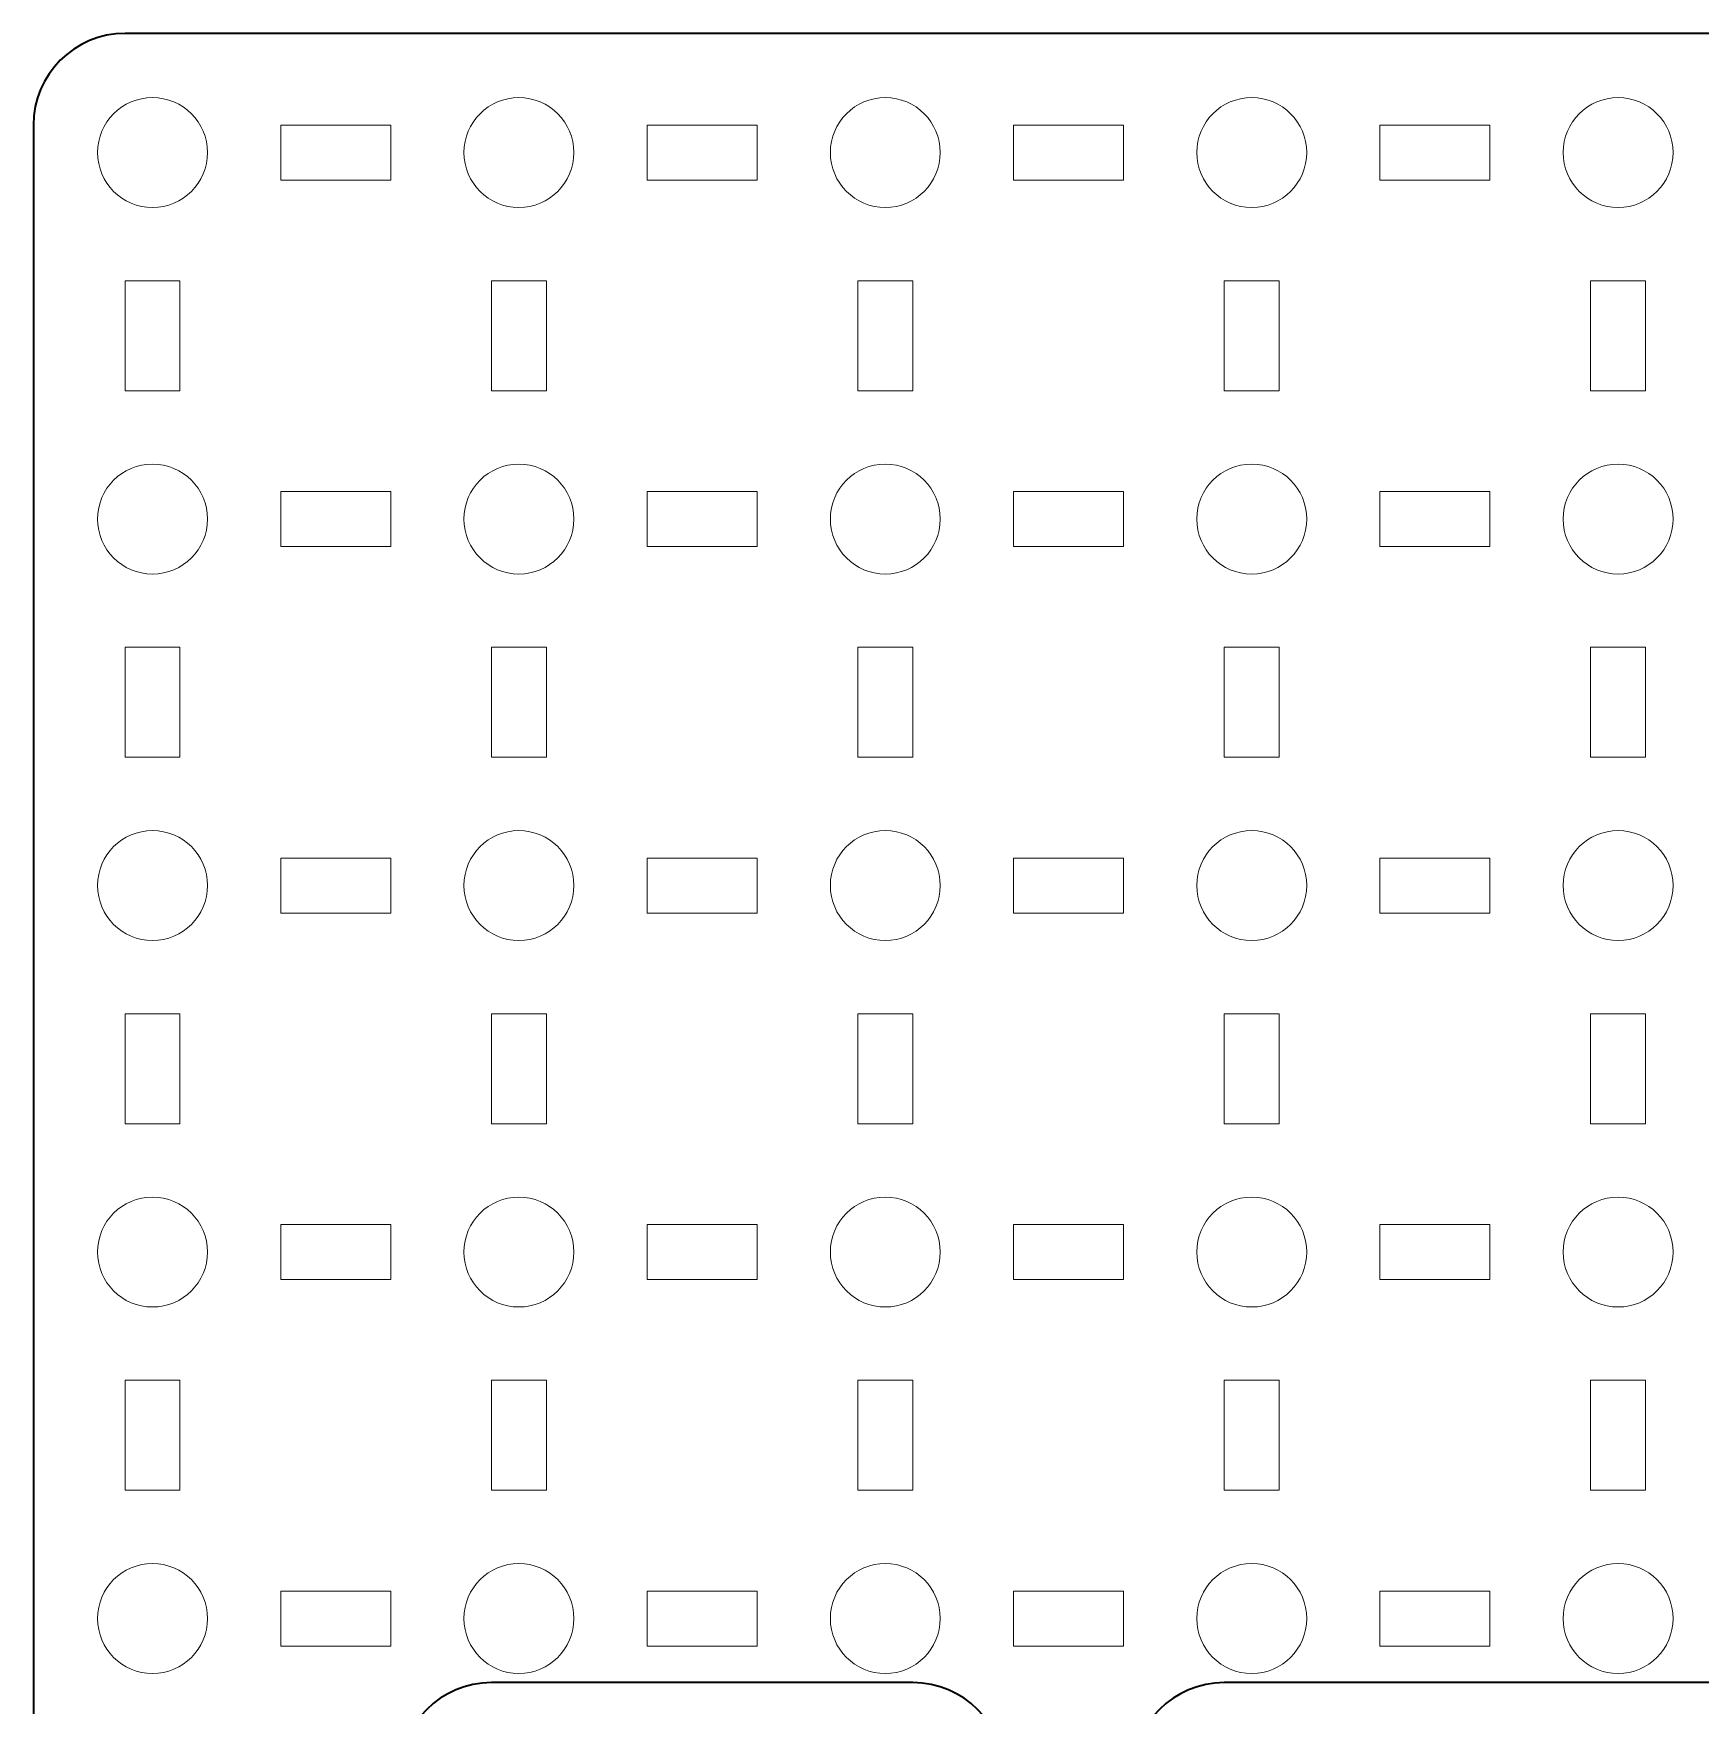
# Model space of a CAD drawing. Header units: centimetres. Extents: x -40 to 171, y -20 to 141.
# Drawn here: x -1.15 to 7.95, y 72.68 to 81.8 of the extents above; entities that cross this region are included whole.
import ezdxf

# ---------------------------------------------------------------- set-up
doc = ezdxf.new("R2010")
doc.units = ezdxf.units.CM
doc.header["$MEASUREMENT"] = 0
doc.layers.add('Layer 1', color=7, linetype='Continuous')

msp = doc.modelspace()

# ---------------------------------------------------------------- linework, layer by layer
at = {"layer": 'Layer 1', "color": 250, "lineweight": 35}
for points in [[(17.65, 54.5), (17.65, 54.5), (-0.65, 54.5), (-0.65, 54.5), (-0.65, 54.5), (-0.92609, 54.5), (-1.15, 54.72391), (-1.15, 55), (-1.15, 55), (-1.15, 55), (-1.15, 81.3), (-1.15, 81.3), (-1.15, 81.3), (-1.15, 81.57609), (-0.92609, 81.8), (-0.65, 81.8), (-0.65, 81.8), (-0.65, 81.8), (17.65, 81.8), (17.65, 81.8), (17.65, 81.8), (17.92609, 81.8), (18.15, 81.57609), (18.15, 81.3), (18.15, 81.3), (18.15, 81.3), (18.15, 55), (18.15, 55), (18.15, 55), (18.15, 54.72391), (17.92609, 54.5), (17.65, 54.5)], [(3.65, 57.5), (3.65, 57.5), (1.35, 57.5), (1.35, 57.5), (1.35, 57.5), (1.07391, 57.5), (0.85, 57.72391), (0.85, 58), (0.85, 58), (0.85, 58), (0.85, 72.3), (0.85, 72.3), (0.85, 72.3), (0.85, 72.57609), (1.07391, 72.8), (1.35, 72.8), (1.35, 72.8), (1.35, 72.8), (3.65, 72.8), (3.65, 72.8), (3.65, 72.8), (3.92609, 72.8), (4.15, 72.57609), (4.15, 72.3), (4.15, 72.3), (4.15, 72.3), (4.15, 58), (4.15, 58), (4.15, 58), (4.15, 57.72391), (3.92609, 57.5), (3.65, 57.5)], [(11.65, 57.5), (11.65, 57.5), (5.35, 57.5), (5.35, 57.5), (5.35, 57.5), (5.07391, 57.5), (4.85, 57.72391), (4.85, 58), (4.85, 58), (4.85, 58), (4.85, 72.3), (4.85, 72.3), (4.85, 72.3), (4.85, 72.57609), (5.07391, 72.8), (5.35, 72.8), (5.35, 72.8), (5.35, 72.8), (11.65, 72.8), (11.65, 72.8), (11.65, 72.8), (11.92609, 72.8), (12.15, 72.57609), (12.15, 72.3), (12.15, 72.3), (12.15, 72.3), (12.15, 58), (12.15, 58), (12.15, 58), (12.15, 57.72391), (11.92609, 57.5), (11.65, 57.5)]]:
    msp.add_open_spline(points, degree=3, knots=[0, 0, 0, 0, 0.125, 0.125, 0.125, 0.125, 0.25, 0.25, 0.25, 0.25, 0.375, 0.375, 0.375, 0.375, 0.5, 0.5, 0.5, 0.5, 0.625, 0.625, 0.625, 0.625, 0.75, 0.75, 0.75, 0.75, 0.875, 0.875, 0.875, 0.875, 1, 1, 1, 1], dxfattribs=at)
at = {"layer": 'Layer 1', "color": 250, "lineweight": 20}
for points in [[(-0.8, 81.15), (-0.8, 81.31566), (-0.66566, 81.45), (-0.5, 81.45), (-0.5, 81.45), (-0.33434, 81.45), (-0.2, 81.31566), (-0.2, 81.15), (-0.2, 81.15), (-0.2, 80.98434), (-0.33434, 80.85), (-0.5, 80.85), (-0.5, 80.85), (-0.66566, 80.85), (-0.8, 80.98434), (-0.8, 81.15)], [(1.2, 81.15), (1.2, 81.31566), (1.33434, 81.45), (1.5, 81.45), (1.5, 81.45), (1.66566, 81.45), (1.8, 81.31566), (1.8, 81.15), (1.8, 81.15), (1.8, 80.98434), (1.66566, 80.85), (1.5, 80.85), (1.5, 80.85), (1.33434, 80.85), (1.2, 80.98434), (1.2, 81.15)], [(3.2, 81.15), (3.2, 81.31566), (3.33434, 81.45), (3.5, 81.45), (3.5, 81.45), (3.66566, 81.45), (3.8, 81.31566), (3.8, 81.15), (3.8, 81.15), (3.8, 80.98434), (3.66566, 80.85), (3.5, 80.85), (3.5, 80.85), (3.33434, 80.85), (3.2, 80.98434), (3.2, 81.15)], [(5.2, 81.15), (5.2, 81.31566), (5.33434, 81.45), (5.5, 81.45), (5.5, 81.45), (5.66566, 81.45), (5.8, 81.31566), (5.8, 81.15), (5.8, 81.15), (5.8, 80.98434), (5.66566, 80.85), (5.5, 80.85), (5.5, 80.85), (5.33434, 80.85), (5.2, 80.98434), (5.2, 81.15)], [(7.2, 81.15), (7.2, 81.31566), (7.33434, 81.45), (7.5, 81.45), (7.5, 81.45), (7.66566, 81.45), (7.8, 81.31566), (7.8, 81.15), (7.8, 81.15), (7.8, 80.98434), (7.66566, 80.85), (7.5, 80.85), (7.5, 80.85), (7.33434, 80.85), (7.2, 80.98434), (7.2, 81.15)], [(0.2, 81), (0.2, 81), (0.2, 81.3), (0.2, 81.3), (0.2, 81.3), (0.2, 81.3), (0.8, 81.3), (0.8, 81.3), (0.8, 81.3), (0.8, 81.3), (0.8, 81), (0.8, 81), (0.8, 81), (0.8, 81), (0.2, 81), (0.2, 81)], [(2.2, 81), (2.2, 81), (2.2, 81.3), (2.2, 81.3), (2.2, 81.3), (2.2, 81.3), (2.8, 81.3), (2.8, 81.3), (2.8, 81.3), (2.8, 81.3), (2.8, 81), (2.8, 81), (2.8, 81), (2.8, 81), (2.2, 81), (2.2, 81)], [(4.2, 81), (4.2, 81), (4.2, 81.3), (4.2, 81.3), (4.2, 81.3), (4.2, 81.3), (4.8, 81.3), (4.8, 81.3), (4.8, 81.3), (4.8, 81.3), (4.8, 81), (4.8, 81), (4.8, 81), (4.8, 81), (4.2, 81), (4.2, 81)], [(6.2, 81), (6.2, 81), (6.2, 81.3), (6.2, 81.3), (6.2, 81.3), (6.2, 81.3), (6.8, 81.3), (6.8, 81.3), (6.8, 81.3), (6.8, 81.3), (6.8, 81), (6.8, 81), (6.8, 81), (6.8, 81), (6.2, 81), (6.2, 81)], [(-0.65, 79.85), (-0.65, 79.85), (-0.65, 80.45), (-0.65, 80.45), (-0.65, 80.45), (-0.65, 80.45), (-0.35, 80.45), (-0.35, 80.45), (-0.35, 80.45), (-0.35, 80.45), (-0.35, 79.85), (-0.35, 79.85), (-0.35, 79.85), (-0.35, 79.85), (-0.65, 79.85), (-0.65, 79.85)], [(1.35, 79.85), (1.35, 79.85), (1.35, 80.45), (1.35, 80.45), (1.35, 80.45), (1.35, 80.45), (1.65, 80.45), (1.65, 80.45), (1.65, 80.45), (1.65, 80.45), (1.65, 79.85), (1.65, 79.85), (1.65, 79.85), (1.65, 79.85), (1.35, 79.85), (1.35, 79.85)], [(3.35, 79.85), (3.35, 79.85), (3.35, 80.45), (3.35, 80.45), (3.35, 80.45), (3.35, 80.45), (3.65, 80.45), (3.65, 80.45), (3.65, 80.45), (3.65, 80.45), (3.65, 79.85), (3.65, 79.85), (3.65, 79.85), (3.65, 79.85), (3.35, 79.85), (3.35, 79.85)], [(5.35, 79.85), (5.35, 79.85), (5.35, 80.45), (5.35, 80.45), (5.35, 80.45), (5.35, 80.45), (5.65, 80.45), (5.65, 80.45), (5.65, 80.45), (5.65, 80.45), (5.65, 79.85), (5.65, 79.85), (5.65, 79.85), (5.65, 79.85), (5.35, 79.85), (5.35, 79.85)], [(7.35, 79.85), (7.35, 79.85), (7.35, 80.45), (7.35, 80.45), (7.35, 80.45), (7.35, 80.45), (7.65, 80.45), (7.65, 80.45), (7.65, 80.45), (7.65, 80.45), (7.65, 79.85), (7.65, 79.85), (7.65, 79.85), (7.65, 79.85), (7.35, 79.85), (7.35, 79.85)], [(-0.8, 79.15), (-0.8, 79.31566), (-0.66566, 79.45), (-0.5, 79.45), (-0.5, 79.45), (-0.33434, 79.45), (-0.2, 79.31566), (-0.2, 79.15), (-0.2, 79.15), (-0.2, 78.98434), (-0.33434, 78.85), (-0.5, 78.85), (-0.5, 78.85), (-0.66566, 78.85), (-0.8, 78.98434), (-0.8, 79.15)], [(1.2, 79.15), (1.2, 79.31566), (1.33434, 79.45), (1.5, 79.45), (1.5, 79.45), (1.66566, 79.45), (1.8, 79.31566), (1.8, 79.15), (1.8, 79.15), (1.8, 78.98434), (1.66566, 78.85), (1.5, 78.85), (1.5, 78.85), (1.33434, 78.85), (1.2, 78.98434), (1.2, 79.15)], [(3.2, 79.15), (3.2, 79.31566), (3.33434, 79.45), (3.5, 79.45), (3.5, 79.45), (3.66566, 79.45), (3.8, 79.31566), (3.8, 79.15), (3.8, 79.15), (3.8, 78.98434), (3.66566, 78.85), (3.5, 78.85), (3.5, 78.85), (3.33434, 78.85), (3.2, 78.98434), (3.2, 79.15)], [(5.2, 79.15), (5.2, 79.31566), (5.33434, 79.45), (5.5, 79.45), (5.5, 79.45), (5.66566, 79.45), (5.8, 79.31566), (5.8, 79.15), (5.8, 79.15), (5.8, 78.98434), (5.66566, 78.85), (5.5, 78.85), (5.5, 78.85), (5.33434, 78.85), (5.2, 78.98434), (5.2, 79.15)], [(7.2, 79.15), (7.2, 79.31566), (7.33434, 79.45), (7.5, 79.45), (7.5, 79.45), (7.66566, 79.45), (7.8, 79.31566), (7.8, 79.15), (7.8, 79.15), (7.8, 78.98434), (7.66566, 78.85), (7.5, 78.85), (7.5, 78.85), (7.33434, 78.85), (7.2, 78.98434), (7.2, 79.15)], [(0.2, 79), (0.2, 79), (0.2, 79.3), (0.2, 79.3), (0.2, 79.3), (0.2, 79.3), (0.8, 79.3), (0.8, 79.3), (0.8, 79.3), (0.8, 79.3), (0.8, 79), (0.8, 79), (0.8, 79), (0.8, 79), (0.2, 79), (0.2, 79)], [(2.2, 79), (2.2, 79), (2.2, 79.3), (2.2, 79.3), (2.2, 79.3), (2.2, 79.3), (2.8, 79.3), (2.8, 79.3), (2.8, 79.3), (2.8, 79.3), (2.8, 79), (2.8, 79), (2.8, 79), (2.8, 79), (2.2, 79), (2.2, 79)], [(4.2, 79), (4.2, 79), (4.2, 79.3), (4.2, 79.3), (4.2, 79.3), (4.2, 79.3), (4.8, 79.3), (4.8, 79.3), (4.8, 79.3), (4.8, 79.3), (4.8, 79), (4.8, 79), (4.8, 79), (4.8, 79), (4.2, 79), (4.2, 79)], [(6.2, 79), (6.2, 79), (6.2, 79.3), (6.2, 79.3), (6.2, 79.3), (6.2, 79.3), (6.8, 79.3), (6.8, 79.3), (6.8, 79.3), (6.8, 79.3), (6.8, 79), (6.8, 79), (6.8, 79), (6.8, 79), (6.2, 79), (6.2, 79)], [(-0.65, 77.85), (-0.65, 77.85), (-0.65, 78.45), (-0.65, 78.45), (-0.65, 78.45), (-0.65, 78.45), (-0.35, 78.45), (-0.35, 78.45), (-0.35, 78.45), (-0.35, 78.45), (-0.35, 77.85), (-0.35, 77.85), (-0.35, 77.85), (-0.35, 77.85), (-0.65, 77.85), (-0.65, 77.85)], [(1.35, 77.85), (1.35, 77.85), (1.35, 78.45), (1.35, 78.45), (1.35, 78.45), (1.35, 78.45), (1.65, 78.45), (1.65, 78.45), (1.65, 78.45), (1.65, 78.45), (1.65, 77.85), (1.65, 77.85), (1.65, 77.85), (1.65, 77.85), (1.35, 77.85), (1.35, 77.85)], [(3.35, 77.85), (3.35, 77.85), (3.35, 78.45), (3.35, 78.45), (3.35, 78.45), (3.35, 78.45), (3.65, 78.45), (3.65, 78.45), (3.65, 78.45), (3.65, 78.45), (3.65, 77.85), (3.65, 77.85), (3.65, 77.85), (3.65, 77.85), (3.35, 77.85), (3.35, 77.85)], [(5.35, 77.85), (5.35, 77.85), (5.35, 78.45), (5.35, 78.45), (5.35, 78.45), (5.35, 78.45), (5.65, 78.45), (5.65, 78.45), (5.65, 78.45), (5.65, 78.45), (5.65, 77.85), (5.65, 77.85), (5.65, 77.85), (5.65, 77.85), (5.35, 77.85), (5.35, 77.85)], [(7.35, 77.85), (7.35, 77.85), (7.35, 78.45), (7.35, 78.45), (7.35, 78.45), (7.35, 78.45), (7.65, 78.45), (7.65, 78.45), (7.65, 78.45), (7.65, 78.45), (7.65, 77.85), (7.65, 77.85), (7.65, 77.85), (7.65, 77.85), (7.35, 77.85), (7.35, 77.85)], [(-0.8, 77.15), (-0.8, 77.31566), (-0.66566, 77.45), (-0.5, 77.45), (-0.5, 77.45), (-0.33434, 77.45), (-0.2, 77.31566), (-0.2, 77.15), (-0.2, 77.15), (-0.2, 76.98434), (-0.33434, 76.85), (-0.5, 76.85), (-0.5, 76.85), (-0.66566, 76.85), (-0.8, 76.98434), (-0.8, 77.15)], [(1.2, 77.15), (1.2, 77.31566), (1.33434, 77.45), (1.5, 77.45), (1.5, 77.45), (1.66566, 77.45), (1.8, 77.31566), (1.8, 77.15), (1.8, 77.15), (1.8, 76.98434), (1.66566, 76.85), (1.5, 76.85), (1.5, 76.85), (1.33434, 76.85), (1.2, 76.98434), (1.2, 77.15)], [(3.2, 77.15), (3.2, 77.31566), (3.33434, 77.45), (3.5, 77.45), (3.5, 77.45), (3.66566, 77.45), (3.8, 77.31566), (3.8, 77.15), (3.8, 77.15), (3.8, 76.98434), (3.66566, 76.85), (3.5, 76.85), (3.5, 76.85), (3.33434, 76.85), (3.2, 76.98434), (3.2, 77.15)], [(5.2, 77.15), (5.2, 77.31566), (5.33434, 77.45), (5.5, 77.45), (5.5, 77.45), (5.66566, 77.45), (5.8, 77.31566), (5.8, 77.15), (5.8, 77.15), (5.8, 76.98434), (5.66566, 76.85), (5.5, 76.85), (5.5, 76.85), (5.33434, 76.85), (5.2, 76.98434), (5.2, 77.15)], [(7.2, 77.15), (7.2, 77.31566), (7.33434, 77.45), (7.5, 77.45), (7.5, 77.45), (7.66566, 77.45), (7.8, 77.31566), (7.8, 77.15), (7.8, 77.15), (7.8, 76.98434), (7.66566, 76.85), (7.5, 76.85), (7.5, 76.85), (7.33434, 76.85), (7.2, 76.98434), (7.2, 77.15)], [(0.2, 77), (0.2, 77), (0.2, 77.3), (0.2, 77.3), (0.2, 77.3), (0.2, 77.3), (0.8, 77.3), (0.8, 77.3), (0.8, 77.3), (0.8, 77.3), (0.8, 77), (0.8, 77), (0.8, 77), (0.8, 77), (0.2, 77), (0.2, 77)], [(2.2, 77), (2.2, 77), (2.2, 77.3), (2.2, 77.3), (2.2, 77.3), (2.2, 77.3), (2.8, 77.3), (2.8, 77.3), (2.8, 77.3), (2.8, 77.3), (2.8, 77), (2.8, 77), (2.8, 77), (2.8, 77), (2.2, 77), (2.2, 77)], [(4.2, 77), (4.2, 77), (4.2, 77.3), (4.2, 77.3), (4.2, 77.3), (4.2, 77.3), (4.8, 77.3), (4.8, 77.3), (4.8, 77.3), (4.8, 77.3), (4.8, 77), (4.8, 77), (4.8, 77), (4.8, 77), (4.2, 77), (4.2, 77)], [(6.2, 77), (6.2, 77), (6.2, 77.3), (6.2, 77.3), (6.2, 77.3), (6.2, 77.3), (6.8, 77.3), (6.8, 77.3), (6.8, 77.3), (6.8, 77.3), (6.8, 77), (6.8, 77), (6.8, 77), (6.8, 77), (6.2, 77), (6.2, 77)], [(-0.65, 75.85), (-0.65, 75.85), (-0.65, 76.45), (-0.65, 76.45), (-0.65, 76.45), (-0.65, 76.45), (-0.35, 76.45), (-0.35, 76.45), (-0.35, 76.45), (-0.35, 76.45), (-0.35, 75.85), (-0.35, 75.85), (-0.35, 75.85), (-0.35, 75.85), (-0.65, 75.85), (-0.65, 75.85)], [(1.35, 75.85), (1.35, 75.85), (1.35, 76.45), (1.35, 76.45), (1.35, 76.45), (1.35, 76.45), (1.65, 76.45), (1.65, 76.45), (1.65, 76.45), (1.65, 76.45), (1.65, 75.85), (1.65, 75.85), (1.65, 75.85), (1.65, 75.85), (1.35, 75.85), (1.35, 75.85)], [(3.35, 75.85), (3.35, 75.85), (3.35, 76.45), (3.35, 76.45), (3.35, 76.45), (3.35, 76.45), (3.65, 76.45), (3.65, 76.45), (3.65, 76.45), (3.65, 76.45), (3.65, 75.85), (3.65, 75.85), (3.65, 75.85), (3.65, 75.85), (3.35, 75.85), (3.35, 75.85)], [(5.35, 75.85), (5.35, 75.85), (5.35, 76.45), (5.35, 76.45), (5.35, 76.45), (5.35, 76.45), (5.65, 76.45), (5.65, 76.45), (5.65, 76.45), (5.65, 76.45), (5.65, 75.85), (5.65, 75.85), (5.65, 75.85), (5.65, 75.85), (5.35, 75.85), (5.35, 75.85)], [(7.35, 75.85), (7.35, 75.85), (7.35, 76.45), (7.35, 76.45), (7.35, 76.45), (7.35, 76.45), (7.65, 76.45), (7.65, 76.45), (7.65, 76.45), (7.65, 76.45), (7.65, 75.85), (7.65, 75.85), (7.65, 75.85), (7.65, 75.85), (7.35, 75.85), (7.35, 75.85)], [(-0.8, 75.15), (-0.8, 75.31566), (-0.66566, 75.45), (-0.5, 75.45), (-0.5, 75.45), (-0.33434, 75.45), (-0.2, 75.31566), (-0.2, 75.15), (-0.2, 75.15), (-0.2, 74.98434), (-0.33434, 74.85), (-0.5, 74.85), (-0.5, 74.85), (-0.66566, 74.85), (-0.8, 74.98434), (-0.8, 75.15)], [(1.2, 75.15), (1.2, 75.31566), (1.33434, 75.45), (1.5, 75.45), (1.5, 75.45), (1.66566, 75.45), (1.8, 75.31566), (1.8, 75.15), (1.8, 75.15), (1.8, 74.98434), (1.66566, 74.85), (1.5, 74.85), (1.5, 74.85), (1.33434, 74.85), (1.2, 74.98434), (1.2, 75.15)], [(3.2, 75.15), (3.2, 75.31566), (3.33434, 75.45), (3.5, 75.45), (3.5, 75.45), (3.66566, 75.45), (3.8, 75.31566), (3.8, 75.15), (3.8, 75.15), (3.8, 74.98434), (3.66566, 74.85), (3.5, 74.85), (3.5, 74.85), (3.33434, 74.85), (3.2, 74.98434), (3.2, 75.15)], [(5.2, 75.15), (5.2, 75.31566), (5.33434, 75.45), (5.5, 75.45), (5.5, 75.45), (5.66566, 75.45), (5.8, 75.31566), (5.8, 75.15), (5.8, 75.15), (5.8, 74.98434), (5.66566, 74.85), (5.5, 74.85), (5.5, 74.85), (5.33434, 74.85), (5.2, 74.98434), (5.2, 75.15)], [(7.2, 75.15), (7.2, 75.31566), (7.33434, 75.45), (7.5, 75.45), (7.5, 75.45), (7.66566, 75.45), (7.8, 75.31566), (7.8, 75.15), (7.8, 75.15), (7.8, 74.98434), (7.66566, 74.85), (7.5, 74.85), (7.5, 74.85), (7.33434, 74.85), (7.2, 74.98434), (7.2, 75.15)], [(0.2, 75), (0.2, 75), (0.2, 75.3), (0.2, 75.3), (0.2, 75.3), (0.2, 75.3), (0.8, 75.3), (0.8, 75.3), (0.8, 75.3), (0.8, 75.3), (0.8, 75), (0.8, 75), (0.8, 75), (0.8, 75), (0.2, 75), (0.2, 75)], [(2.2, 75), (2.2, 75), (2.2, 75.3), (2.2, 75.3), (2.2, 75.3), (2.2, 75.3), (2.8, 75.3), (2.8, 75.3), (2.8, 75.3), (2.8, 75.3), (2.8, 75), (2.8, 75), (2.8, 75), (2.8, 75), (2.2, 75), (2.2, 75)], [(4.2, 75), (4.2, 75), (4.2, 75.3), (4.2, 75.3), (4.2, 75.3), (4.2, 75.3), (4.8, 75.3), (4.8, 75.3), (4.8, 75.3), (4.8, 75.3), (4.8, 75), (4.8, 75), (4.8, 75), (4.8, 75), (4.2, 75), (4.2, 75)], [(6.2, 75), (6.2, 75), (6.2, 75.3), (6.2, 75.3), (6.2, 75.3), (6.2, 75.3), (6.8, 75.3), (6.8, 75.3), (6.8, 75.3), (6.8, 75.3), (6.8, 75), (6.8, 75), (6.8, 75), (6.8, 75), (6.2, 75), (6.2, 75)], [(-0.65, 73.85), (-0.65, 73.85), (-0.65, 74.45), (-0.65, 74.45), (-0.65, 74.45), (-0.65, 74.45), (-0.35, 74.45), (-0.35, 74.45), (-0.35, 74.45), (-0.35, 74.45), (-0.35, 73.85), (-0.35, 73.85), (-0.35, 73.85), (-0.35, 73.85), (-0.65, 73.85), (-0.65, 73.85)], [(1.35, 73.85), (1.35, 73.85), (1.35, 74.45), (1.35, 74.45), (1.35, 74.45), (1.35, 74.45), (1.65, 74.45), (1.65, 74.45), (1.65, 74.45), (1.65, 74.45), (1.65, 73.85), (1.65, 73.85), (1.65, 73.85), (1.65, 73.85), (1.35, 73.85), (1.35, 73.85)], [(3.35, 73.85), (3.35, 73.85), (3.35, 74.45), (3.35, 74.45), (3.35, 74.45), (3.35, 74.45), (3.65, 74.45), (3.65, 74.45), (3.65, 74.45), (3.65, 74.45), (3.65, 73.85), (3.65, 73.85), (3.65, 73.85), (3.65, 73.85), (3.35, 73.85), (3.35, 73.85)], [(5.35, 73.85), (5.35, 73.85), (5.35, 74.45), (5.35, 74.45), (5.35, 74.45), (5.35, 74.45), (5.65, 74.45), (5.65, 74.45), (5.65, 74.45), (5.65, 74.45), (5.65, 73.85), (5.65, 73.85), (5.65, 73.85), (5.65, 73.85), (5.35, 73.85), (5.35, 73.85)], [(7.35, 73.85), (7.35, 73.85), (7.35, 74.45), (7.35, 74.45), (7.35, 74.45), (7.35, 74.45), (7.65, 74.45), (7.65, 74.45), (7.65, 74.45), (7.65, 74.45), (7.65, 73.85), (7.65, 73.85), (7.65, 73.85), (7.65, 73.85), (7.35, 73.85), (7.35, 73.85)], [(-0.8, 73.15), (-0.8, 73.31566), (-0.66566, 73.45), (-0.5, 73.45), (-0.5, 73.45), (-0.33434, 73.45), (-0.2, 73.31566), (-0.2, 73.15), (-0.2, 73.15), (-0.2, 72.98434), (-0.33434, 72.85), (-0.5, 72.85), (-0.5, 72.85), (-0.66566, 72.85), (-0.8, 72.98434), (-0.8, 73.15)], [(1.2, 73.15), (1.2, 73.31566), (1.33434, 73.45), (1.5, 73.45), (1.5, 73.45), (1.66566, 73.45), (1.8, 73.31566), (1.8, 73.15), (1.8, 73.15), (1.8, 72.98434), (1.66566, 72.85), (1.5, 72.85), (1.5, 72.85), (1.33434, 72.85), (1.2, 72.98434), (1.2, 73.15)], [(3.2, 73.15), (3.2, 73.31566), (3.33434, 73.45), (3.5, 73.45), (3.5, 73.45), (3.66566, 73.45), (3.8, 73.31566), (3.8, 73.15), (3.8, 73.15), (3.8, 72.98434), (3.66566, 72.85), (3.5, 72.85), (3.5, 72.85), (3.33434, 72.85), (3.2, 72.98434), (3.2, 73.15)], [(5.2, 73.15), (5.2, 73.31566), (5.33434, 73.45), (5.5, 73.45), (5.5, 73.45), (5.66566, 73.45), (5.8, 73.31566), (5.8, 73.15), (5.8, 73.15), (5.8, 72.98434), (5.66566, 72.85), (5.5, 72.85), (5.5, 72.85), (5.33434, 72.85), (5.2, 72.98434), (5.2, 73.15)], [(7.2, 73.15), (7.2, 73.31566), (7.33434, 73.45), (7.5, 73.45), (7.5, 73.45), (7.66566, 73.45), (7.8, 73.31566), (7.8, 73.15), (7.8, 73.15), (7.8, 72.98434), (7.66566, 72.85), (7.5, 72.85), (7.5, 72.85), (7.33434, 72.85), (7.2, 72.98434), (7.2, 73.15)], [(0.2, 73), (0.2, 73), (0.2, 73.3), (0.2, 73.3), (0.2, 73.3), (0.2, 73.3), (0.8, 73.3), (0.8, 73.3), (0.8, 73.3), (0.8, 73.3), (0.8, 73), (0.8, 73), (0.8, 73), (0.8, 73), (0.2, 73), (0.2, 73)], [(2.2, 73), (2.2, 73), (2.2, 73.3), (2.2, 73.3), (2.2, 73.3), (2.2, 73.3), (2.8, 73.3), (2.8, 73.3), (2.8, 73.3), (2.8, 73.3), (2.8, 73), (2.8, 73), (2.8, 73), (2.8, 73), (2.2, 73), (2.2, 73)], [(4.2, 73), (4.2, 73), (4.2, 73.3), (4.2, 73.3), (4.2, 73.3), (4.2, 73.3), (4.8, 73.3), (4.8, 73.3), (4.8, 73.3), (4.8, 73.3), (4.8, 73), (4.8, 73), (4.8, 73), (4.8, 73), (4.2, 73), (4.2, 73)], [(6.2, 73), (6.2, 73), (6.2, 73.3), (6.2, 73.3), (6.2, 73.3), (6.2, 73.3), (6.8, 73.3), (6.8, 73.3), (6.8, 73.3), (6.8, 73.3), (6.8, 73), (6.8, 73), (6.8, 73), (6.8, 73), (6.2, 73), (6.2, 73)]]:
    msp.add_open_spline(points, degree=3, knots=[0, 0, 0, 0, 0.25, 0.25, 0.25, 0.25, 0.5, 0.5, 0.5, 0.5, 0.75, 0.75, 0.75, 0.75, 1, 1, 1, 1], dxfattribs=at)

doc.saveas('drawing.dxf')
